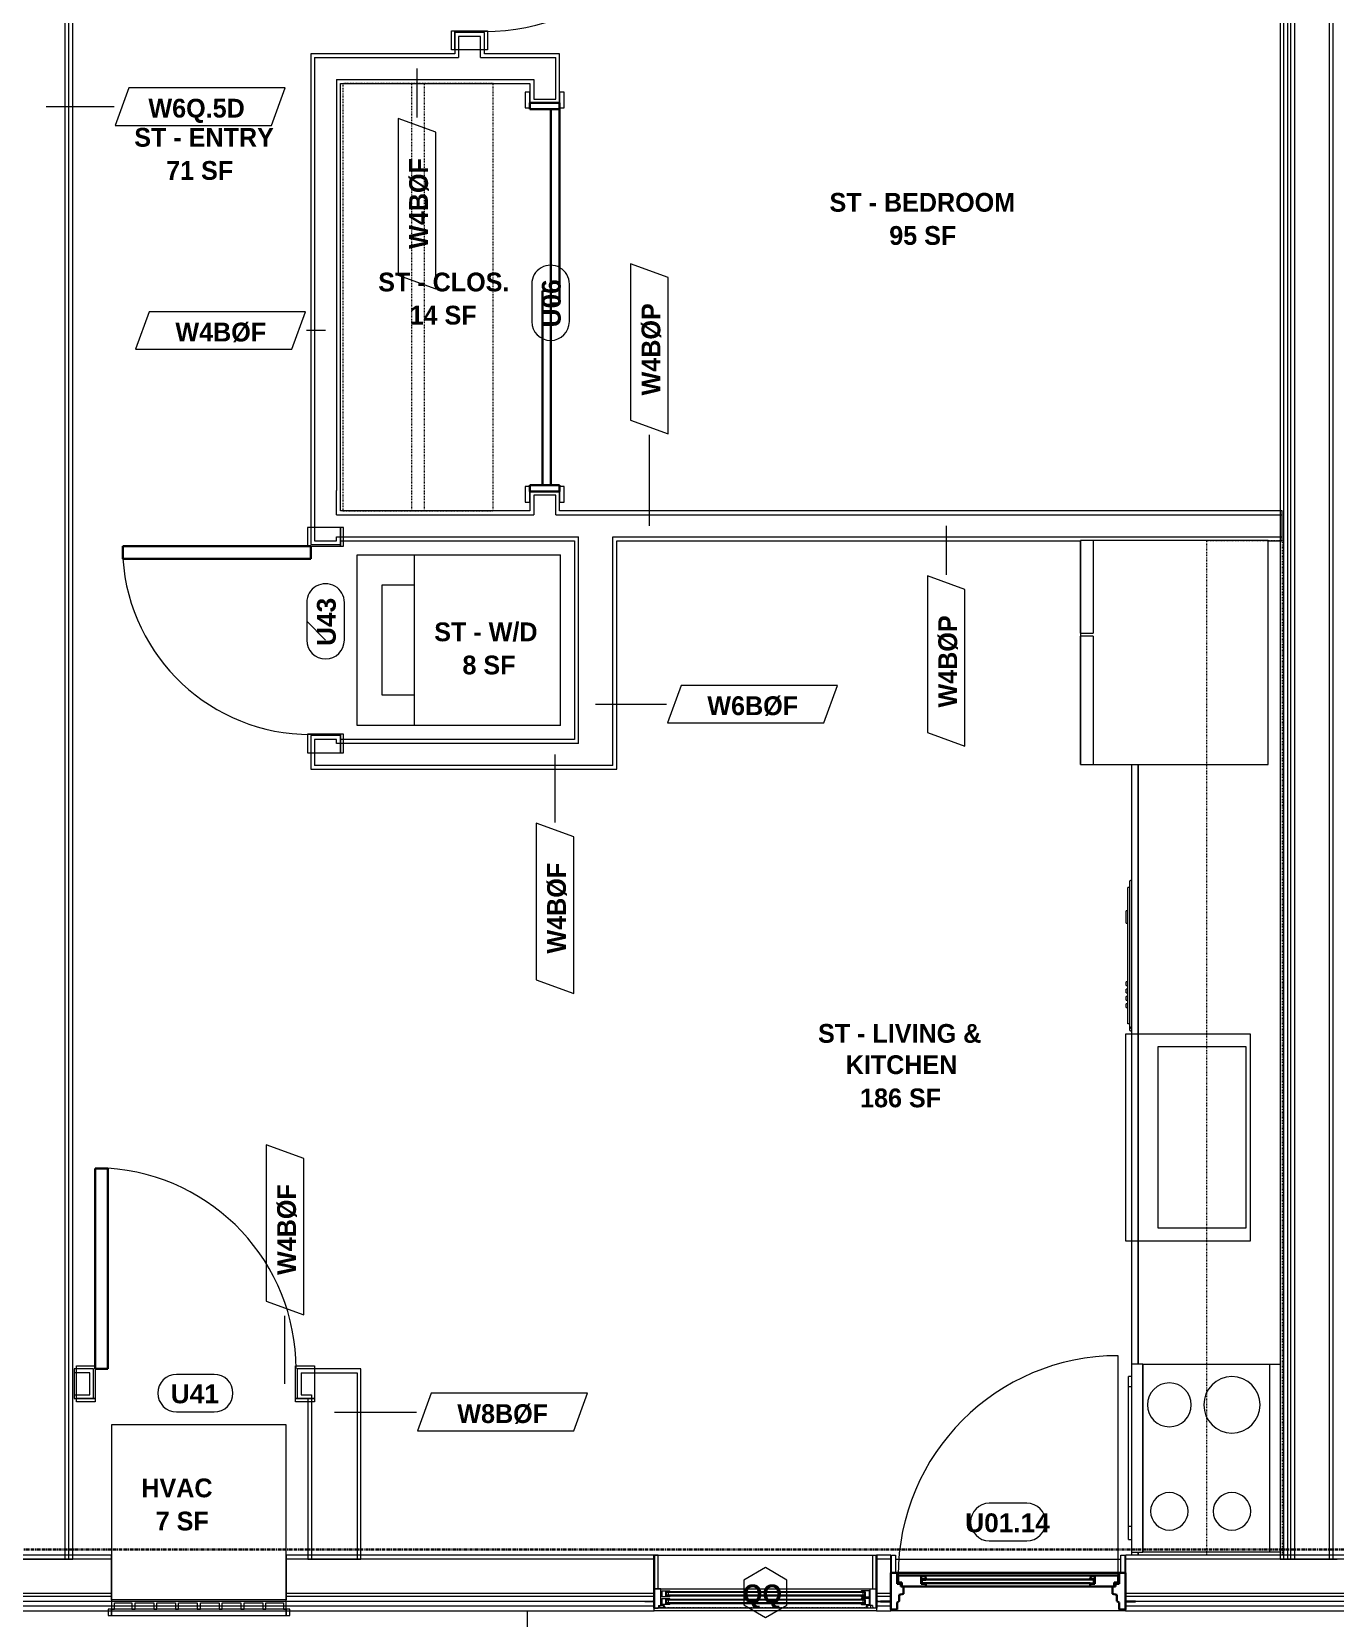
# Model space of a CAD drawing. Header units: inches. Extents: x -4058 to -1781, y 9814 to 12264.
# Drawn here: x -2717 to -2508.9, y 11274.8 to 11528.1 of the extents above; entities that cross this region are included whole.
import ezdxf

# ---------------------------------------------------------------- set-up
doc = ezdxf.new("R2010")
doc.units = ezdxf.units.IN
doc.header["$MEASUREMENT"] = 0
doc.linetypes.add('Dash', pattern=[0.25, 0.125, -0.125])
doc.linetypes.add('Grid Line 1_2_', pattern=[0.875, 0.5, -0.125, 0.125, -0.125])
for name, color, linetype, lineweight in [('0-1', 7, 'Continuous', 5), ('0-2', 7, 'Continuous', 9), ('A-AREA-IDEN', 2, 'Continuous', 9), ('A-DETL-GENF-HDLN-1', 7, 'Dash', 9), ('A-DETL-GENF-HDLN-2', 1, 'Continuous', 18), ('A-DOOR-1', 7, 'Continuous', 9), ('A-DOOR-2', 10, 'Continuous', 30), ('A-DOOR-3', 31, 'Continuous', 9), ('A-DOOR-4', 31, 'Continuous', 30), ('A-DOOR-FRAM-1', 7, 'Continuous', 9), ('A-DOOR-FRAM-2', 10, 'Continuous', 30), ('A-DOOR-FRAM-3', 31, 'Continuous', 30), ('A-DOOR-GLAZ-1', 7, 'Continuous', 9), ('A-DOOR-IDEN', 31, 'Continuous', 9), ('A-FLOR-1', 7, 'Continuous', 9), ('A-FLOR-2', 192, 'Continuous', 9), ('A-GENM-1', 7, 'Continuous', 9), ('A-GLAZ', 151, 'Continuous', 18), ('A-GLAZ-1', 10, 'Continuous', 30), ('A-GLAZ-2', 7, 'Continuous', 9), ('A-GLAZ-IDEN', 152, 'Continuous', 9), ('A-WALL', 113, 'Continuous', 18), ('A-WALL-1', 7, 'Continuous', 9), ('A-WALL-2', 250, 'Continuous', 18), ('A-WALL-3', 113, 'Continuous', 9), ('A-WALL-IDEN', 211, 'Continuous', 9), ('I-WALL-1', 7, 'Continuous', 9), ('I-WALL-2', 2, 'Continuous', 9), ('P-SANR-FIXT', 6, 'Continuous', 9), ('Q-CASE', 31, 'Continuous', 9), ('Q-CASE-HDLN', 31, 'Dash', 9), ('Q-SPCQ', 91, 'Continuous', 9), ('S-GRID-1', 1, 'Grid Line 1_2_', 30)]:
    doc.layers.add(name, color=color, linetype=linetype, lineweight=lineweight)
doc.styles.add('Arial_B', font='arialbd.ttf', dxfattribs={"height": 3})
doc.styles.add('Century Gothic_B_1', font='GOTHICB.TTF', dxfattribs={"height": 3})

# ---------------------------------------------------------------- blocks, each defined once
blk = doc.blocks.new('Bayer Built Door - VISTAGRANDE FLUSH _RH_ - 37-1_2__ x 81-3_4__ - 1ST FLOOR 2-3442498-UNIT PLANS - 1ST FLOOR')
at = {"layer": 'A-DOOR-1'}
blk.add_line((17.56, 1.16), (17.56, 36.28), dxfattribs=at)
blk.add_arc((17.56, 1.16), 35.12, 90, 180, dxfattribs=at)
at = {"layer": 'A-DOOR-2'}
for p, q in [((-17.56, 0.09), (-17.56, 1.16)), ((-17.56, 1.16), (-13.13, 1.16)), ((-16.95, 0.08), (-17.56, 0.09)), ((-16.95, -0.56), (-16.95, 0.08)), ((-13.87, 1.16), (-13.87, -0.16)), ((-13.87, 1.16), (-13.87, 1.09)), ((-13.87, 1.09), (-13.36, 1.09)), ((-13.13, 0.59), (-13.87, 0.59)), ((-13.36, 1.09), (-13.16, 0.84)), ((-13.16, 0.84), (-13.13, 0.66)), ((13.12, 1.16), (-13.13, 1.16)), ((-13.13, 0.66), (-13.13, 0.59)), ((13.16, 0.84), (13.12, 0.66)), ((13.12, 0.66), (13.12, 0.59)), ((13.12, 0.59), (13.87, 0.59)), ((17.56, 1.16), (13.12, 1.16)), ((13.36, 1.09), (13.16, 0.84)), ((13.87, 1.09), (13.36, 1.09)), ((13.87, 1.16), (13.87, -0.16)), ((13.87, 1.16), (13.87, 1.09)), ((16.95, 0.08), (17.56, 0.09)), ((16.95, -0.56), (16.95, 0.08)), ((17.56, 0.09), (17.56, 1.16)), ((-16.95, -0.56), (-13.13, -0.56)), ((-13.87, -0.16), (-13.13, -0.16)), ((-13.13, -0.25), (-13.16, -0.56)), ((13.12, -0.56), (-13.13, -0.56)), ((-13.13, -0.16), (-13.13, -0.25)), ((13.12, -0.16), (13.12, -0.25)), ((13.87, -0.16), (13.12, -0.16)), ((13.12, -0.25), (13.16, -0.56)), ((16.95, -0.56), (13.12, -0.56))]:
    blk.add_line(p, q, dxfattribs=at)
at = {"layer": 'A-DOOR-FRAM-1'}
for p, q in [((-18.63, 4.44), (-18, 4.44)), ((-18.63, 1.62), (-18.63, 4.44)), ((-18, 4.44), (-18, 1.62)), ((18, 4.44), (18.62, 4.44)), ((18, 1.62), (18, 4.44)), ((18.62, 4.44), (18.62, 1.62)), ((-18, 1.62), (-18.63, 1.62)), ((18.62, 1.62), (18, 1.62))]:
    blk.add_line(p, q, dxfattribs=at)
at = {"layer": 'A-DOOR-FRAM-2'}
for p, q in [((-18.75, -4.25), (-18.75, 1.62)), ((-18.75, 1.62), (-17.72, 1.62)), ((-18.37, 1.62), (-18.75, 1.62)), ((-18.75, 1.62), (-18.63, 1.62)), ((-18, 1.62), (18, 1.62)), ((-17.72, 1.62), (-17.72, -0.16)), ((17.72, 1.62), (17.72, -0.16)), ((18.75, 1.62), (17.72, 1.62)), ((18.62, 1.62), (18.75, 1.62)), ((18.75, -4.25), (18.75, 1.62)), ((-17.72, -0.16), (-17.14, -0.16)), ((-16.69, -1.73), (-17.38, -1.89)), ((-17.38, -1.89), (-17.38, -2.89)), ((-17.14, -0.16), (-17.14, -0.59)), ((-17.14, -0.59), (-16.69, -0.59)), ((-16.69, -0.59), (-16.69, -1.73)), ((17.14, -0.59), (16.69, -0.59)), ((16.69, -0.59), (16.69, -1.73)), ((16.69, -1.73), (17.38, -1.89)), ((17.14, -0.16), (17.14, -0.59)), ((17.72, -0.16), (17.14, -0.16)), ((17.38, -1.89), (17.38, -2.89)), ((-20.38, -2.94), (-18.75, -2.94)), ((-18.75, -4.25), (-17.72, -4.25)), ((-17.38, -2.89), (-17.72, -3.13)), ((-17.72, -3.13), (-17.72, -4.25)), ((17.38, -2.89), (17.72, -3.13)), ((17.72, -3.13), (17.72, -4.25)), ((18.75, -4.25), (17.72, -4.25)), ((20.37, -2.94), (18.75, -2.94))]:
    blk.add_line(p, q, dxfattribs=at)
at = {"layer": 'A-DOOR-GLAZ-1'}
for p, q in [((-13.87, 0.44), (-13.13, 0.44)), ((-13.66, 0), (-13.66, 0.44)), ((13.12, 0.59), (-13.13, 0.59)), ((13.12, 0.44), (-13.13, 0.44)), ((13.87, 0.44), (13.12, 0.44)), ((13.66, 0), (13.66, 0.44)), ((-13.13, 0), (-13.87, 0)), ((13.12, 0), (-13.13, 0)), ((13.12, -0.16), (-13.13, -0.16)), ((13.12, 0), (13.87, 0))]:
    blk.add_line(p, q, dxfattribs=at)
blk = doc.blocks.new('Window-Double_Hung-Marvin-Essential - 1-WIDE _TEMP ALL_ ESDH3066-3454280-UNIT PLANS - 1ST FLOOR')
at = {"layer": 'A-DETL-GENF-HDLN-1'}
blk.add_line((16.1, -3.97), (-16.5, -3.97), dxfattribs=at)
at = {"layer": 'A-DETL-GENF-HDLN-2'}
for p, q in [((-17.13, 4.44), (-17.75, 4.44)), ((-17.13, -0.91), (-17.13, 4.44)), ((17.12, 4.44), (17.75, 4.44)), ((17.12, 4.44), (17.12, -0.91)), ((-16.72, -0.94), (-17.75, -0.94)), ((-17.75, -4.03), (-17.75, -0.94)), ((-16.72, -3.52), (-16.72, -0.94)), ((-16.56, -1.28), (-15.34, -1.28)), ((-16.56, -1.28), (-16.56, -2.22)), ((-15.34, -2.22), (-16.56, -2.22)), ((-16.56, -2.5), (-15.34, -2.5)), ((-16.56, -2.5), (-16.56, -3.44)), ((-15.28, -1.4), (-15.94, -1.4)), ((-15.94, -1.4), (-15.94, -2.12)), ((-15.94, -2.12), (-15.28, -2.12)), ((-15.84, -1.41), (-15.84, -2.1)), ((-15.54, -1.54), (-15.54, -1.98)), ((-15.34, -1.28), (-15.28, -1.34)), ((-15.34, -2.22), (-15.28, -2.16)), ((-15.34, -2.5), (-15.28, -2.56)), ((-15.28, -1.34), (-15.28, -1.4)), ((-15.28, -2.12), (-15.28, -2.16)), ((15.34, -1.28), (15.28, -1.34)), ((15.28, -1.34), (15.28, -1.4)), ((15.28, -1.4), (15.94, -1.4)), ((15.28, -2.12), (15.28, -2.16)), ((15.94, -2.12), (15.28, -2.12)), ((15.34, -2.22), (15.28, -2.16)), ((15.34, -2.5), (15.28, -2.56)), ((16.56, -1.28), (15.34, -1.28)), ((15.34, -2.22), (16.56, -2.22)), ((16.56, -2.5), (15.34, -2.5)), ((15.54, -1.54), (15.54, -1.98)), ((15.84, -1.41), (15.84, -2.1)), ((15.94, -1.4), (15.94, -2.12)), ((16.56, -1.28), (16.56, -2.22)), ((16.56, -2.5), (16.56, -3.44)), ((16.72, -3.52), (16.72, -0.94)), ((16.72, -0.94), (17.75, -0.94)), ((17.75, -4.03), (17.75, -0.94)), ((-19.25, -2.98), (-19.25, -2.94)), ((-19.25, -2.94), (-17.9, -2.94)), ((-17.75, -2.98), (-19.25, -2.98)), ((-17.9, -2.94), (-17.9, -2.83)), ((-17.9, -2.83), (-17.75, -2.83)), ((-17.75, -4.03), (-17.16, -4.03)), ((-17.08, -3.62), (-17.16, -4.03)), ((-17.08, -3.62), (-16.19, -3.62)), ((-16.85, -4), (-16.85, -3.62)), ((-16.3, -4), (-16.85, -4)), ((-16.38, -3.52), (-16.72, -3.52)), ((-15.34, -3.44), (-16.56, -3.44)), ((-16.38, -3.62), (-16.38, -3.52)), ((-16.18, -3.76), (-16.3, -3.76)), ((-16.3, -3.76), (-16.3, -4)), ((-16.19, -3.62), (-16.19, -3.72)), ((-16.19, -3.72), (-16.1, -3.72)), ((-16.18, -3.97), (-16.18, -3.76)), ((-16.18, -3.97), (-16.1, -3.97)), ((-16.1, -3.72), (-16.1, -3.97)), ((-15.28, -2.62), (-15.94, -2.62)), ((-15.94, -2.62), (-15.94, -3.34)), ((-15.94, -3.34), (-15.28, -3.34)), ((-15.84, -2.63), (-15.84, -3.32)), ((-15.54, -2.76), (-15.54, -3.2)), ((-15.34, -3.44), (-15.28, -3.38)), ((-15.28, -2.56), (-15.28, -2.62)), ((-15.28, -3.34), (-15.28, -3.38)), ((15.28, -2.56), (15.28, -2.62)), ((15.28, -2.62), (15.94, -2.62)), ((15.28, -3.34), (15.28, -3.38)), ((15.94, -3.34), (15.28, -3.34)), ((15.34, -3.44), (15.28, -3.38)), ((15.34, -3.44), (16.56, -3.44)), ((15.54, -2.76), (15.54, -3.2)), ((15.84, -2.63), (15.84, -3.32)), ((15.94, -2.62), (15.94, -3.34)), ((16.19, -3.72), (16.1, -3.72)), ((16.1, -3.72), (16.1, -3.97)), ((16.18, -3.97), (16.1, -3.97)), ((16.18, -3.97), (16.18, -3.76)), ((16.18, -3.76), (16.3, -3.76)), ((17.08, -3.62), (16.19, -3.62)), ((16.19, -3.62), (16.19, -3.72)), ((16.3, -3.76), (16.3, -4)), ((16.3, -4), (16.85, -4)), ((16.38, -3.62), (16.38, -3.52)), ((16.38, -3.52), (16.72, -3.52)), ((16.85, -4), (16.85, -3.62)), ((17.08, -3.62), (17.16, -4.03)), ((17.75, -4.03), (17.16, -4.03)), ((17.9, -2.83), (17.75, -2.83)), ((17.75, -2.98), (19.25, -2.98)), ((17.9, -2.94), (17.9, -2.83)), ((19.25, -2.94), (17.9, -2.94)), ((19.25, -2.98), (19.25, -2.94))]:
    blk.add_line(p, q, dxfattribs=at)
at = {"layer": 'A-GLAZ'}
for p, q in [((15.84, -1.41), (-15.84, -1.41)), ((15.84, -1.54), (-15.84, -1.54)), ((15.84, -1.98), (-15.84, -1.98)), ((15.84, -2.1), (-15.84, -2.1)), ((15.84, -2.63), (-15.84, -2.63)), ((15.84, -2.76), (-15.84, -2.76)), ((15.84, -3.2), (-15.84, -3.2)), ((15.84, -3.32), (-15.84, -3.32))]:
    blk.add_line(p, q, dxfattribs=at)
at = {"layer": 'A-GLAZ-1'}
for p, q in [((-17.75, -0.91), (-17.75, 4.44)), ((17.75, 4.44), (17.75, -0.91)), ((-17.75, -4.03), (-17.75, -0.94)), ((17.75, -0.94), (17.75, -4.03))]:
    blk.add_line(p, q, dxfattribs=at)
at = {"layer": 'A-GLAZ-2'}
for p, q in [((-17.75, 4.44), (17.75, 4.44)), ((-17.75, -0.94), (17.75, -0.94)), ((17.75, -4.03), (-17.75, -4.03)), ((17.75, -4.44), (19.62, -4.44)), ((17.75, -4.5), (17.75, -4.44)), ((19.62, -4.5), (17.75, -4.5)), ((19.62, -4.44), (19.62, -4.5))]:
    blk.add_line(p, q, dxfattribs=at)
blk = doc.blocks.new('V-Series_EWC4_SPVU_RFA_2015 - 1ST FLOOR-2484708-UNIT PLANS - 1ST FLOOR')
at = {"layer": 'A-GENM-1'}
for p, q in [((-3126.69, 12090.69), (-3127.25, 12090.69)), ((-3127.25, 12090.69), (-3127.25, 12089.69)), ((-3127.25, 12089.69), (-3126.69, 12089.69)), ((-3098.81, 12090.69), (-3126.69, 12090.69)), ((-3126.69, 12090.69), (-3126.69, 12089.69)), ((-3126.69, 12089.69), (-3126.69, 12090.69)), ((-3126.69, 12089.69), (-3098.81, 12089.69)), ((-3126.69, 12089.69), (-3126.69, 12060.25)), ((-3126.25, 12089.69), (-3126.69, 12089.69)), ((-3126.25, 12088.69), (-3126.25, 12089.69)), ((-3122.95, 12089.69), (-3123.45, 12089.69)), ((-3123.45, 12089.69), (-3123.45, 12088.69)), ((-3122.95, 12088.69), (-3122.95, 12089.69)), ((-3119.47, 12089.69), (-3119.97, 12089.69)), ((-3119.97, 12089.69), (-3119.97, 12088.69)), ((-3119.47, 12088.69), (-3119.47, 12089.69)), ((-3115.98, 12089.69), (-3116.48, 12089.69)), ((-3116.48, 12089.69), (-3116.48, 12088.69)), ((-3115.98, 12088.69), (-3115.98, 12089.69)), ((-3112.5, 12089.69), (-3113, 12089.69)), ((-3113, 12089.69), (-3113, 12088.69)), ((-3112.5, 12088.69), (-3112.5, 12089.69)), ((-3109.01, 12089.69), (-3109.51, 12089.69)), ((-3109.51, 12089.69), (-3109.51, 12088.69)), ((-3109.01, 12088.69), (-3109.01, 12089.69)), ((-3105.53, 12089.69), (-3106.03, 12089.69)), ((-3106.03, 12089.69), (-3106.03, 12088.69)), ((-3105.53, 12088.69), (-3105.53, 12089.69)), ((-3102.05, 12089.69), (-3102.55, 12089.69)), ((-3102.55, 12089.69), (-3102.55, 12088.69)), ((-3102.05, 12088.69), (-3102.05, 12089.69)), ((-3098.81, 12089.69), (-3099.25, 12089.69)), ((-3099.25, 12089.69), (-3099.25, 12088.69)), ((-3098.81, 12089.69), (-3098.81, 12090.69)), ((-3098.25, 12090.69), (-3098.81, 12090.69)), ((-3098.81, 12090.69), (-3098.81, 12089.69)), ((-3098.81, 12089.69), (-3098.25, 12089.69)), ((-3098.81, 12060.25), (-3098.81, 12089.69)), ((-3098.25, 12089.69), (-3098.25, 12090.69)), ((-3123.45, 12088.69), (-3126.25, 12088.69)), ((-3119.97, 12088.69), (-3122.95, 12088.69)), ((-3116.48, 12088.69), (-3119.47, 12088.69)), ((-3113, 12088.69), (-3115.98, 12088.69)), ((-3109.51, 12088.69), (-3112.5, 12088.69)), ((-3106.03, 12088.69), (-3109.01, 12088.69)), ((-3102.55, 12088.69), (-3105.53, 12088.69)), ((-3099.25, 12088.69), (-3102.05, 12088.69)), ((-3126.69, 12060.25), (-3098.81, 12060.25))]:
    blk.add_line(p, q, dxfattribs=at)
blk = doc.blocks.new('CTR - 1st Phase - Shell_rvt-1-UNIT PLANS - 1ST FLOOR')
at = {"layer": 'A-FLOR-1'}
for p, q in [((-2637.92, 11276.04), (-2637.92, 11241.39)), ((-2542.37, 11276.04), (-2579.87, 11276.04))]:
    blk.add_line(p, q, dxfattribs=at)
at = {"layer": 'A-WALL-1'}
for p, q in [((-2704.29, 11284.91), (-2725.16, 11284.91)), ((-2704.29, 11277.79), (-2704.29, 11284.91)), ((-2617.62, 11284.91), (-2676.41, 11284.91)), ((-2676.41, 11284.91), (-2676.41, 11277.79)), ((-2579.87, 11284.91), (-2582.12, 11284.91)), ((-2579.87, 11276.04), (-2579.87, 11284.91)), ((-2444.47, 11284.91), (-2542.37, 11284.91)), ((-2542.37, 11284.91), (-2542.37, 11276.04)), ((-2617.62, 11279.54), (-2617.62, 11279.57)), ((-2582.12, 11279.57), (-2582.12, 11279.54)), ((-2773.77, 11276.04), (-2617.62, 11276.04)), ((-2676.41, 11277.79), (-2704.29, 11277.79)), ((-2617.62, 11276.04), (-2617.62, 11276.45)), ((-2582.12, 11276.04), (-2617.62, 11276.04)), ((-2582.12, 11276.45), (-2582.12, 11276.04)), ((-2580.25, 11276.04), (-2579.87, 11276.04)), ((-2542.37, 11276.04), (-2444.47, 11276.04))]:
    blk.add_line(p, q, dxfattribs=at)
at = {"layer": 'A-WALL-2'}
for p, q in [((-2704.29, 11284.29), (-2725.16, 11284.29)), ((-2617.62, 11284.29), (-2676.41, 11284.29)), ((-2579.87, 11284.29), (-2582.12, 11284.29)), ((-2444.47, 11284.29), (-2542.37, 11284.29)), ((-2704.29, 11278.79), (-2725.16, 11278.79)), ((-2617.62, 11278.79), (-2676.41, 11278.79)), ((-2579.87, 11278.79), (-2582.12, 11278.79)), ((-2444.47, 11278.79), (-2542.37, 11278.79)), ((-2617.62, 11277.54), (-2773.77, 11277.54)), ((-2617.62, 11276.79), (-2773.77, 11276.79)), ((-2704.29, 11278.29), (-2725.16, 11278.29)), ((-2617.62, 11278.29), (-2676.41, 11278.29)), ((-2579.87, 11278.29), (-2582.12, 11278.29)), ((-2579.87, 11277.54), (-2582.12, 11277.54)), ((-2579.87, 11276.79), (-2582.12, 11276.79)), ((-2444.47, 11278.29), (-2542.37, 11278.29)), ((-2444.47, 11277.54), (-2542.37, 11277.54)), ((-2444.47, 11276.79), (-2542.37, 11276.79))]:
    blk.add_line(p, q, dxfattribs=at)
at = {"layer": '0-2'}
for name, p in [('Bayer Built Door - VISTAGRANDE FLUSH _RH_ - 37-1_2__ x 81-3_4__ - 1ST FLOOR 2-3442498-UNIT PLANS - 1ST FLOOR', (-2561.12, 11280.48)), ('Window-Double_Hung-Marvin-Essential - 1-WIDE _TEMP ALL_ ESDH3066-3454280-UNIT PLANS - 1ST FLOOR', (-2599.87, 11280.48))]:
    blk.add_blockref(name, p, dxfattribs=at)
at = {"layer": '0-2', "rotation": 180}
blk.add_blockref('V-Series_EWC4_SPVU_RFA_2015 - 1ST FLOOR-2484708-UNIT PLANS - 1ST FLOOR', (-5803.1, 23365.98), dxfattribs=at)
blk = doc.blocks.new('CTR - 1st Phase - Common Walls_rvt-1-UNIT PLANS - 1ST FLOOR')
at = {"layer": 'A-WALL-2'}
for p, q in [((-2517.06, 11284.29), (-2517.06, 11640.61)), ((-2516.44, 11284.29), (-2516.44, 11640.61)), ((-2515.94, 11284.29), (-2515.94, 11640.61)), ((-2515.31, 11284.29), (-2515.31, 11640.61)), ((-2509.81, 11284.29), (-2509.81, 11640.61)), ((-2509.19, 11284.29), (-2509.19, 11640.61)), ((-2711.72, 11284.29), (-2711.72, 11622.61)), ((-2711.1, 11284.29), (-2711.1, 11622.61))]:
    blk.add_line(p, q, dxfattribs=at)
at = {"layer": 'I-WALL-1'}
for p, q in [((-2710.47, 11284.29), (-2710.47, 11622.61)), ((-2517.69, 11601.86), (-2517.69, 11284.29)), ((-2718.97, 11284.29), (-2710.47, 11284.29)), ((-2517.69, 11284.29), (-2508.56, 11284.29))]:
    blk.add_line(p, q, dxfattribs=at)
blk = doc.blocks.new('CTR - 1st Phase - Structure_rvt-1-UNIT PLANS - 1ST FLOOR')
at = {"layer": 'S-GRID-1'}
blk.add_line((-1781.27, 11285.79), (-4041.78, 11285.79), dxfattribs=at)
blk = doc.blocks.new('SLIDING - FLUSH - SLIDING - FLUSH - 5-0 x 6-8-3934327-UNIT PLANS - 1ST FLOOR')
at = {"layer": 'A-DOOR-3'}
for p, q in [((-30.25, 3), (-32.75, 3)), ((-32.75, 3), (-32.75, 2.25)), ((-30.25, 2.25), (-30.25, 3)), ((30.25, 3), (30.25, 2.25)), ((32.75, 3), (30.25, 3)), ((32.75, 2.25), (32.75, 3)), ((-32.75, 2.25), (-30.25, 2.25)), ((30.25, 2.25), (32.75, 2.25)), ((-30.25, -2.5), (-32.75, -2.5)), ((-32.75, -2.5), (-32.75, -3.25)), ((-30.25, -3.25), (-30.25, -2.5)), ((32.75, -2.5), (30.25, -2.5)), ((30.25, -2.5), (30.25, -3.25)), ((32.75, -3.25), (32.75, -2.5)), ((-32.75, -3.25), (-30.25, -3.25)), ((30.25, -3.25), (32.75, -3.25))]:
    blk.add_line(p, q, dxfattribs=at)
at = {"layer": 'A-DOOR-4'}
for p, q in [((1, 2.25), (-30, 2.25)), ((-30, 2.25), (-30, 0.87)), ((-30, 0.87), (1, 0.87)), ((30, 0.87), (-1, 0.87)), ((-1, 0.87), (-1, -0.5)), ((1, 0.87), (1, 2.25)), ((30, -0.5), (30, 0.87)), ((-1, -0.5), (30, -0.5))]:
    blk.add_line(p, q, dxfattribs=at)
at = {"layer": 'A-DOOR-FRAM-3'}
for p, q in [((-30, 2.25), (-31, 2.25)), ((-31, 2.25), (-31, -2.5)), ((-30, -2.5), (-30, 2.25)), ((31, 2.25), (30, 2.25)), ((30, 2.25), (30, -2.5)), ((31, -2.5), (31, 2.25)), ((-31, -2.5), (-30, -2.5)), ((30, -2.5), (31, -2.5))]:
    blk.add_line(p, q, dxfattribs=at)
blk = doc.blocks.new('SWING - SINGLE - FLUSH - SWING - FLUSH - 2-10 x 6-8 - PRIVACY-V37-UNIT PLANS - 1ST FLOOR')
at = {"layer": 'A-DOOR-3'}
for p, q in [((-20, 2.37), (-20, 2.87)), ((-20, 2.87), (-17, 2.87)), ((-17, 2.87), (-17, 2.37)), ((17, 2.37), (17, 2.87)), ((17, 2.87), (20, 2.87)), ((20, 2.87), (20, 2.37)), ((-20, 2.37), (-17, 2.37)), ((-20, -2.88), (-20, 2.37)), ((-17, 2.37), (-20, 2.37)), ((-17, 2.37), (-17, -2.88)), ((17, 2.37), (20, 2.37)), ((17, -2.88), (17, 2.37)), ((20, 2.37), (17, 2.37)), ((20, 2.37), (20, -2.88)), ((-17, -2.88), (-20, -2.88)), ((20, -2.88), (17, -2.88))]:
    blk.add_line(p, q, dxfattribs=at)
blk.add_arc((17, -2.38), 34.07, 180, 266.6343, dxfattribs=at)
at = {"layer": 'A-DOOR-4'}
for p, q in [((15, -2.38), (15, -36.38)), ((17, -2.38), (15, -2.38)), ((17, -2.38), (17, -36.38)), ((17, -36.38), (15, -36.38))]:
    blk.add_line(p, q, dxfattribs=at)
blk = doc.blocks.new('OD_CW_Closet - OD_CW_Closet-3786619-UNIT PLANS - 1ST FLOOR')
at = {"layer": 'Q-CASE-HDLN'}
for p, q in [((68.99, 24), (0.74, 24)), ((0.74, 24), (0.74, 0)), ((68.99, 0), (68.99, 24)), ((0.74, 13), (68.99, 13)), ((0.74, 11), (68.99, 11)), ((0.74, 0), (68.99, 0))]:
    blk.add_line(p, q, dxfattribs=at)
blk = doc.blocks.new('SWING - SINGLE - FLUSH - SWING - FLUSH - 2-6 x 6-8 - PASSAGE-4346080-UNIT PLANS - 1ST FLOOR')
at = {"layer": 'A-DOOR-3'}
for p, q in [((-15, 2.875), (-18, 2.875)), ((-18, 2.875), (-18, -2.375)), ((-15, -2.375), (-15, 2.875)), ((18, 2.875), (15, 2.875)), ((15, 2.875), (15, -2.375)), ((18, -2.375), (18, 2.875)), ((-18, -2.375), (-15, -2.375)), ((-15, -2.375), (-18, -2.375)), ((-18, -2.375), (-18, -2.875)), ((-15, -2.875), (-15, -2.375)), ((15, -2.375), (18, -2.375)), ((18, -2.375), (15, -2.375)), ((15, -2.375), (15, -2.875)), ((18, -2.875), (18, -2.375)), ((-18, -2.875), (-15, -2.875)), ((15, -2.875), (18, -2.875))]:
    blk.add_line(p, q, dxfattribs=at)
blk.add_arc((15, 2.375), 30.067, 93.81407, 180, dxfattribs=at)
at = {"layer": 'A-DOOR-4'}
for p, q in [((13, 2.375), (13, 32.375)), ((15, 32.375), (13, 32.375)), ((15, 2.375), (15, 32.375)), ((15, 2.375), (13, 2.375))]:
    blk.add_line(p, q, dxfattribs=at)
blk = doc.blocks.new('Stacked Washer and Dryer - 26_x25_ - Private-3627842-UNIT PLANS - 1ST FLOOR')
at = {"layer": 'P-SANR-FIXT'}
for p, q in [((0, 13.625), (32.4375, 13.625)), ((0, 13.625), (0, -13.625)), ((23.34375, -13.625), (23.34375, 13.625)), ((32.4375, 13.625), (32.4375, -13.625)), ((28.53125, 8.75), (23.34375, 8.75)), ((28.53125, -8.75), (28.53125, 8.75)), ((23.34375, -8.75), (28.53125, -8.75)), ((32.4375, -13.625), (0, -13.625))]:
    blk.add_line(p, q, dxfattribs=at)
blk = doc.blocks.new('OD_CW_Base Cabinet - OD_CW_Base Cabinet-3857769-UNIT PLANS - 1ST FLOOR')
at = {"layer": 'Q-CASE'}
for p, q in [((0.74, 0), (1.24, 0)), ((31.24, 0), (126.94, 0))]:
    blk.add_line(p, q, dxfattribs=at)
blk = doc.blocks.new('OD_CW_Upper Cabinet - OD_CW_Upper Cabinet-4366999-UNIT PLANS - 1ST FLOOR')
at = {"layer": 'Q-CASE-HDLN'}
for p, q in [((0.74, -24), (0.74, -12)), ((0.74, -12), (162.69, -12)), ((162.69, -12), (162.69, -24)), ((162.69, -24), (0.74, -24))]:
    blk.add_line(p, q, dxfattribs=at)
blk = doc.blocks.new('SWING - SINGLE - FLUSH - SWING - 32_ x 80_ - WITH ACOUSTICAL SEAL-4346081-UNIT PLANS - 1ST FLOOR')
at = {"layer": 'A-DOOR-3'}
for p, q in [((-19, 2.37), (-19, 2.87)), ((-19, 2.87), (-16, 2.87)), ((-16, 2.87), (-16, 2.37)), ((16, 2.37), (16, 2.87)), ((16, 2.87), (19, 2.87)), ((19, 2.87), (19, 2.37)), ((-19, 2.37), (-16, 2.37)), ((-19, -2.88), (-19, 2.37)), ((-16, 2.37), (-19, 2.37)), ((-16, 2.37), (-16, -2.88)), ((16, 2.37), (19, 2.37)), ((16, -2.88), (16, 2.37)), ((19, 2.37), (16, 2.37)), ((19, 2.37), (19, -2.88)), ((-16, -2.88), (-19, -2.88)), ((19, -2.88), (16, -2.88))]:
    blk.add_line(p, q, dxfattribs=at)
blk.add_arc((16, -2.38), 32.07, 180, 266.4241, dxfattribs=at)
at = {"layer": 'A-DOOR-4'}
for p, q in [((14, -2.38), (14, -34.38)), ((16, -2.38), (14, -2.38)), ((16, -2.38), (16, -34.38)), ((16, -34.38), (14, -34.38))]:
    blk.add_line(p, q, dxfattribs=at)
blk = doc.blocks.new('Stainless Steel Farmhous Kitchen Sink - Stainless Steel Farmhous Kitchen Sink-2443921-UNIT PLANS - 1ST FLOOR')
at = {"layer": 'P-SANR-FIXT'}
for p, q in [((0, -2.25), (-33, -2.25)), ((-33, -2.25), (-33, -22.2)), ((0, -22.2), (0, -2.25)), ((-31, -16.96), (-31, -3)), ((-31, -3), (-2, -3)), ((-2, -3), (-2, -16.96)), ((-2, -16.96), (-31, -16.96)), ((-33, -22.2), (0, -22.2))]:
    blk.add_line(p, q, dxfattribs=at)
blk = doc.blocks.new('Refrigerator_-_Side-by-Side_6047 - 36_ X 30_-V54-UNIT PLANS - 1ST FLOOR')
at = {"layer": 'Q-SPCQ'}
for p, q in [((17.87, 14.42), (-17.88, 14.42)), ((-17.88, 14.42), (-17.88, -15.58)), ((17.87, -15.58), (17.87, 14.42)), ((-17.88, -13.58), (-3.13, -13.58)), ((-17.88, -13.58), (-17.88, -15.58)), ((-3.13, -15.58), (-3.13, -13.58)), ((-2.63, -13.58), (17.87, -13.58)), ((-2.63, -13.58), (-2.63, -15.58)), ((17.87, -15.58), (17.87, -13.58)), ((-17.88, -15.58), (17.87, -15.58)), ((-3.13, -15.58), (-17.88, -15.58)), ((17.87, -15.58), (-2.63, -15.58))]:
    blk.add_line(p, q, dxfattribs=at)
blk = doc.blocks.new('Wall Tag - Arch Wall-3956453-UNIT PLANS - 1ST FLOOR')
at = {"layer": 'A-WALL-IDEN'}
for p, q in [((-0.3561, 0.0937), (-0.4244, -0.0937)), ((0.4244, 0.0937), (-0.3561, 0.0937)), ((0.3561, -0.0937), (0.4244, 0.0937)), ((-0.4244, -0.0937), (0.3561, -0.0937))]:
    blk.add_line(p, q, dxfattribs=at)
blk = doc.blocks.new('Door Tag - Type Mark-2601225-UNIT PLANS - 1ST FLOOR')
at = {"layer": 'A-DOOR-IDEN'}
for p, q in [((0.09375, 0.09375), (-0.09375, 0.09375)), ((-0.09375, -0.09375), (0.09375, -0.09375))]:
    blk.add_line(p, q, dxfattribs=at)
for centre, start, end in [((-0.09375, 0), 90, 270), ((0.09375, 0), 270, 90)]:
    blk.add_arc(centre, 0.09375, start, end, dxfattribs=at)
blk = doc.blocks.new('Window Tag - ONE-4156801-UNIT PLANS - 1ST FLOOR')
at = {"layer": 'A-GLAZ-IDEN'}
for p, q in [((0, 0.125), (-0.1071, 0.0619)), ((0.107, 0.062), (0, 0.125)), ((-0.1071, 0.0619), (-0.1071, -0.0619)), ((0.107, -0.0624), (0.107, 0.062)), ((-0.1071, -0.0619), (0, -0.125)), ((0, -0.125), (0.107, -0.0624))]:
    blk.add_line(p, q, dxfattribs=at)

msp = doc.modelspace()

# ---------------------------------------------------------------- block references
at = {"layer": '0-1'}
msp.add_blockref('CTR - 1st Phase - Shell_rvt-1-UNIT PLANS - 1ST FLOOR', (0, 0), dxfattribs=at)

# ---------------------------------------------------------------- next in the draw order: linework, layer by layer
at = {"layer": 'A-DOOR-IDEN'}
msp.add_line((-2670.12, 11430.99), (-2673.12, 11433.99), dxfattribs=at)
at = {"layer": 'A-FLOR-2'}
for p, q in [((-2579.87, 11284.29), (-2579.75, 11284.29)), ((-2579.12, 11284.29), (-2543.12, 11284.29)), ((-2542.5, 11284.29), (-2542.37, 11284.29))]:
    msp.add_line(p, q, dxfattribs=at)
at = {"layer": 'A-WALL'}
for p, q in [((-2645.37, 11527.36), (-2648.87, 11527.36)), ((-2648.87, 11527.36), (-2648.87, 11523.99)), ((-2645.37, 11523.99), (-2645.37, 11527.36)), ((-2671.87, 11523.99), (-2671.87, 11454.86)), ((-2671.87, 11523.99), (-2648.87, 11523.99)), ((-2645.37, 11523.99), (-2633.37, 11523.99)), ((-2633.37, 11517.36), (-2633.37, 11523.99)), ((-2668.37, 11520.49), (-2668.37, 11454.86)), ((-2668.37, 11520.49), (-2636.87, 11520.49)), ((-2636.87, 11520.49), (-2636.87, 11517.36)), ((-2636.87, 11517.36), (-2633.37, 11517.36)), ((-2671.87, 11454.86), (-2671.87, 11446.86)), ((-2668.37, 11450.99), (-2668.37, 11454.86)), ((-2636.87, 11454.11), (-2636.87, 11450.99)), ((-2633.37, 11454.11), (-2636.87, 11454.11)), ((-2633.37, 11450.99), (-2633.37, 11454.11)), ((-2668.37, 11450.99), (-2636.87, 11450.99)), ((-2633.37, 11450.99), (-2517.37, 11450.99)), ((-2671.87, 11446.86), (-2668.37, 11446.86)), ((-2668.37, 11446.86), (-2668.37, 11447.49)), ((-2668.37, 11447.49), (-2629.75, 11447.49)), ((-2629.75, 11414.49), (-2629.75, 11447.49)), ((-2624.25, 11447.49), (-2517.37, 11447.49)), ((-2624.25, 11410.99), (-2624.25, 11447.49)), ((-2668.37, 11415.11), (-2671.87, 11415.11)), ((-2671.87, 11415.11), (-2671.87, 11410.99)), ((-2668.37, 11414.49), (-2668.37, 11415.11)), ((-2629.75, 11414.49), (-2668.37, 11414.49)), ((-2624.25, 11410.99), (-2671.87, 11410.99)), ((-2707.79, 11314.03), (-2710.29, 11314.03)), ((-2707.79, 11310.53), (-2707.79, 11314.03)), ((-2674.04, 11314.03), (-2665.1, 11314.03)), ((-2674.04, 11314.03), (-2674.04, 11310.53)), ((-2665.1, 11314.03), (-2665.1, 11284.28)), ((-2710.29, 11310.53), (-2707.79, 11310.53)), ((-2674.04, 11310.53), (-2672.35, 11310.53)), ((-2672.35, 11310.53), (-2672.35, 11284.28))]:
    msp.add_line(p, q, dxfattribs=at)
at = {"layer": 'A-WALL-3'}
for p, q in [((-2649.5, 11527.99), (-2649.5, 11524.61)), ((-2644.75, 11527.99), (-2649.5, 11527.99)), ((-2644.75, 11524.61), (-2644.75, 11527.99)), ((-2672.5, 11524.61), (-2672.5, 11454.86)), ((-2649.5, 11524.61), (-2672.5, 11524.61)), ((-2632.75, 11524.61), (-2644.75, 11524.61)), ((-2632.75, 11516.74), (-2632.75, 11524.61)), ((-2667.75, 11454.86), (-2667.75, 11519.86)), ((-2667.75, 11519.86), (-2637.5, 11519.86)), ((-2637.5, 11519.86), (-2637.5, 11516.74)), ((-2637.5, 11516.74), (-2632.75, 11516.74)), ((-2672.5, 11454.86), (-2672.5, 11446.24)), ((-2667.75, 11451.61), (-2667.75, 11454.86)), ((-2637.5, 11454.74), (-2637.5, 11451.61)), ((-2632.75, 11454.74), (-2637.5, 11454.74)), ((-2632.75, 11451.61), (-2632.75, 11454.74)), ((-2637.5, 11451.61), (-2667.75, 11451.61)), ((-2517.37, 11451.61), (-2632.75, 11451.61)), ((-2517.37, 11446.86), (-2517.37, 11451.61)), ((-2672.5, 11446.24), (-2667.75, 11446.24)), ((-2667.75, 11446.24), (-2667.75, 11446.86)), ((-2667.75, 11446.86), (-2630.37, 11446.86)), ((-2630.37, 11446.86), (-2630.37, 11415.12)), ((-2623.62, 11446.86), (-2549.56, 11446.86)), ((-2623.62, 11410.37), (-2623.62, 11446.86)), ((-2519.56, 11446.86), (-2517.37, 11446.86)), ((-2667.75, 11415.74), (-2672.5, 11415.74)), ((-2672.5, 11415.74), (-2672.5, 11410.37)), ((-2667.75, 11415.12), (-2667.75, 11415.74)), ((-2630.37, 11415.12), (-2667.75, 11415.12)), ((-2672.5, 11410.37), (-2623.62, 11410.37)), ((-2707.16, 11314.66), (-2710.29, 11314.66)), ((-2710.29, 11314.66), (-2710.29, 11309.91)), ((-2707.16, 11309.91), (-2707.16, 11314.66)), ((-2672.97, 11314.66), (-2674.66, 11314.66)), ((-2674.66, 11314.66), (-2674.66, 11309.91)), ((-2710.29, 11309.91), (-2707.16, 11309.91)), ((-2674.66, 11309.91), (-2672.97, 11309.91))]:
    msp.add_line(p, q, dxfattribs=at)
at = {"layer": 'A-WALL-IDEN'}
for p, q in [((-2655.52, 11522.24), (-2655.52, 11514.4)), ((-2714.72, 11516.16), (-2703.88, 11516.16)), ((-2670.12, 11480.42), (-2673.15, 11480.42)), ((-2618.41, 11449.24), (-2618.41, 11463.74)), ((-2571.01, 11449.24), (-2571.01, 11441.4)), ((-2627, 11420.77), (-2615.66, 11420.77)), ((-2633.49, 11412.74), (-2633.49, 11401.9)), ((-2676.6, 11312.28), (-2676.6, 11323.13)), ((-2668.72, 11307.76), (-2655.6, 11307.76))]:
    msp.add_line(p, q, dxfattribs=at)
at = {"layer": 'I-WALL-2'}
for p, q in [((-2664.47, 11314.66), (-2672.97, 11314.66)), ((-2664.47, 11284.28), (-2664.47, 11314.66)), ((-2672.97, 11309.91), (-2672.97, 11284.28)), ((-2672.97, 11284.28), (-2664.47, 11284.28))]:
    msp.add_line(p, q, dxfattribs=at)
at = {"layer": 'Q-CASE'}
for p, q in [((-2541.37, 11315.41), (-2541.37, 11411.11)), ((-2540.37, 11315.41), (-2540.37, 11411.11)), ((-2540.37, 11411.11), (-2540.37, 11315.41)), ((-2541.37, 11284.91), (-2541.37, 11285.41)), ((-2540.37, 11284.91), (-2540.37, 11285.41)), ((-2540.37, 11285.41), (-2540.37, 11284.91))]:
    msp.add_line(p, q, dxfattribs=at)
at = {"layer": 'Q-SPCQ'}
for p, q in [((-2541.75, 11392.42), (-2541.75, 11369.69)), ((-2541.37, 11392.61), (-2541.55, 11392.61)), ((-2542, 11369.71), (-2542, 11391.52)), ((-2541.75, 11391.52), (-2542, 11391.52)), ((-2542, 11387.79), (-2542.25, 11387.79)), ((-2542.25, 11386.81), (-2542.25, 11387.79)), ((-2542.25, 11385.82), (-2542.25, 11386.81)), ((-2542.25, 11385.82), (-2542, 11385.82)), ((-2542.25, 11375.87), (-2542.25, 11376.46)), ((-2542, 11376.46), (-2542.25, 11376.46)), ((-2542.25, 11375.87), (-2542, 11375.87)), ((-2542.25, 11374.69), (-2542.25, 11375.28)), ((-2542, 11375.28), (-2542.25, 11375.28)), ((-2542.25, 11374.69), (-2542, 11374.69)), ((-2542.25, 11373.51), (-2542.25, 11374.1)), ((-2542, 11374.1), (-2542.25, 11374.1)), ((-2542.25, 11373.51), (-2542, 11373.51)), ((-2542.25, 11372.33), (-2542.25, 11372.92)), ((-2542, 11372.92), (-2542.25, 11372.92)), ((-2542.25, 11372.33), (-2542, 11372.33)), ((-2541.75, 11369.71), (-2542, 11369.71)), ((-2541.75, 11369.69), (-2541.75, 11368.81)), ((-2541.55, 11368.61), (-2541.37, 11368.61)), ((-2541.37, 11285.41), (-2541.37, 11315.41)), ((-2539.62, 11315.41), (-2541.37, 11315.41)), ((-2539.62, 11315.41), (-2539.62, 11285.41)), ((-2539.62, 11285.41), (-2539.62, 11315.41)), ((-2539.62, 11315.41), (-2519.37, 11315.41)), ((-2519.37, 11315.41), (-2517.69, 11315.41)), ((-2519.37, 11315.41), (-2519.37, 11285.41)), ((-2541.87, 11311.8), (-2541.87, 11313.41)), ((-2541.37, 11313.41), (-2541.87, 11313.41)), ((-2541.87, 11289.54), (-2541.87, 11311.8)), ((-2541.37, 11311.8), (-2541.87, 11311.8)), ((-2541.87, 11287.41), (-2541.87, 11289.54)), ((-2541.87, 11289.54), (-2541.37, 11289.54)), ((-2541.87, 11287.41), (-2541.37, 11287.41)), ((-2541.37, 11285.41), (-2539.62, 11285.41)), ((-2519.37, 11285.41), (-2539.62, 11285.41)), ((-2517.69, 11285.41), (-2519.37, 11285.41))]:
    msp.add_line(p, q, dxfattribs=at)
for centre, radius, start, end in [((-2541.55, 11392.42), 0.197, 90, 180), ((-2541.55, 11392.42), 0.197, 105, 165), ((-2540.68, 11369.69), 1.07, 180, 229.1261), ((-2541.55, 11368.81), 0.197, 180, 270), ((-2535.37, 11308.91), 3.5, 90, 270), ((-2535.37, 11308.91), 3.5, 270, 90), ((-2525.37, 11308.91), 4.5, 90, 270), ((-2525.37, 11308.91), 4.5, 270, 90), ((-2535.37, 11291.91), 3, 90, 270), ((-2535.37, 11291.91), 3, 270, 90), ((-2525.37, 11291.91), 3, 90, 270), ((-2525.37, 11291.91), 3, 270, 90)]:
    msp.add_arc(centre, radius, start, end, dxfattribs=at)

# ---------------------------------------------------------------- next in the draw order: block references
at = {"layer": '0-1'}
for name in ['CTR - 1st Phase - Structure_rvt-1-UNIT PLANS - 1ST FLOOR', 'CTR - 1st Phase - Common Walls_rvt-1-UNIT PLANS - 1ST FLOOR']:
    msp.add_blockref(name, (0, 0), dxfattribs=at)
at = {"layer": 'A-DOOR-3'}
for name, p, rotation in [('SWING - SINGLE - FLUSH - SWING - FLUSH - 2-10 x 6-8 - PRIVACY-V37-UNIT PLANS - 1ST FLOOR', (-2647.12, 11545.24), 90.00000000003438), ('SLIDING - FLUSH - SLIDING - FLUSH - 5-0 x 6-8-3934327-UNIT PLANS - 1ST FLOOR', (-2635, 11485.74), 270.0000000000471), ('SWING - SINGLE - FLUSH - SWING - FLUSH - 2-6 x 6-8 - PASSAGE-4346080-UNIT PLANS - 1ST FLOOR', (-2670.12, 11430.99), 89.99999999997588), ('SWING - SINGLE - FLUSH - SWING - 32_ x 80_ - WITH ACOUSTICAL SEAL-4346081-UNIT PLANS - 1ST FLOOR', (-2690.91, 11312.28), 180)]:
    msp.add_blockref(name, p, dxfattribs=dict(at, rotation=rotation))
at = {"layer": 'A-DOOR-IDEN', "xscale": 31.99999999999999, "yscale": 31.99999999999999, "zscale": 31.99999999999999, "rotation": 89.99999999999955}
for p in [(-2634.19, 11484.84), (-2670.12, 11433.99)]:
    msp.add_blockref('Door Tag - Type Mark-2601225-UNIT PLANS - 1ST FLOOR', p, dxfattribs=at)
at = {"layer": 'A-DOOR-IDEN', "xscale": 31.99999999999999, "yscale": 31.99999999999999, "zscale": 31.99999999999999}
for p in [(-2690.91, 11310.78), (-2561.12, 11290.2)]:
    msp.add_blockref('Door Tag - Type Mark-2601225-UNIT PLANS - 1ST FLOOR', p, dxfattribs=at)
at = {"layer": 'A-GLAZ-IDEN', "xscale": 31.99999999999999, "yscale": 31.99999999999999, "zscale": 31.99999999999999}
msp.add_blockref('Window Tag - ONE-4156801-UNIT PLANS - 1ST FLOOR', (-2599.87, 11278.95), dxfattribs=at)
at = {"layer": 'A-WALL-IDEN', "xscale": 31.99999999999999, "yscale": 31.99999999999999, "zscale": 31.99999999999999}
for p in [(-2690.15, 11516.16), (-2686.88, 11480.42), (-2601.93, 11420.77), (-2641.86, 11307.76)]:
    msp.add_blockref('Wall Tag - Arch Wall-3956453-UNIT PLANS - 1ST FLOOR', p, dxfattribs=at)
at = {"layer": 'A-WALL-IDEN', "xscale": 31.99999999999999, "yscale": 31.99999999999999, "zscale": 31.99999999999999, "rotation": 89.99999999999955}
for p in [(-2655.52, 11500.66), (-2618.41, 11477.48), (-2571.01, 11427.66), (-2633.49, 11388.17), (-2676.6, 11336.86)]:
    msp.add_blockref('Wall Tag - Arch Wall-3956453-UNIT PLANS - 1ST FLOOR', p, dxfattribs=at)
at = {"layer": 'P-SANR-FIXT'}
for name, p, rotation in [('Stacked Washer and Dryer - 26_x25_ - Private-3627842-UNIT PLANS - 1ST FLOOR', (-2632.62, 11430.99), 180), ('Stainless Steel Farmhous Kitchen Sink - Stainless Steel Farmhous Kitchen Sink-2443921-UNIT PLANS - 1ST FLOOR', (-2520.17, 11335.11), 269.999999999982)]:
    msp.add_blockref(name, p, dxfattribs=dict(at, rotation=rotation))
at = {"layer": 'Q-CASE'}
for name, p, rotation in [('OD_CW_Closet - OD_CW_Closet-3786619-UNIT PLANS - 1ST FLOOR', (-2643.34, 11450.88), 90.00000000002066), ('OD_CW_Upper Cabinet - OD_CW_Upper Cabinet-4366999-UNIT PLANS - 1ST FLOOR', (-2541.37, 11284.18), 89.99999999997452), ('OD_CW_Base Cabinet - OD_CW_Base Cabinet-3857769-UNIT PLANS - 1ST FLOOR', (-2541.37, 11284.18), 89.99999999999467)]:
    msp.add_blockref(name, p, dxfattribs=dict(at, rotation=rotation))
at = {"layer": 'Q-SPCQ', "rotation": 269.9999999999832}
msp.add_blockref('Refrigerator_-_Side-by-Side_6047 - 36_ X 30_-V54-UNIT PLANS - 1ST FLOOR', (-2533.98, 11428.99), dxfattribs=at)

# ---------------------------------------------------------------- next in the draw order: texts
at = {"layer": 'A-AREA-IDEN', "char_height": 3, "attachment_point": 1, "style": 'Century Gothic_B_1'}
for s, insert, width in [('ST - ENTRY', (-2700.67, 11512.76), 24.745), ('71 SF', (-2695.58, 11507.47), 12.423), ('ST - BEDROOM', (-2589.64, 11502.38), 35.552), ('95 SF', (-2580.1, 11497.09), 12.423), ('ST - CLOS.', (-2661.71, 11489.66), 24.543), ('14 SF', (-2656.7, 11484.37), 12.423), ('ST - W/D', (-2652.76, 11433.81), 20.402), ('8 SF', (-2648.26, 11428.52), 9.494), ('ST - LIVING &', (-2591.47, 11369.71), 31.613), ('KITCHEN', (-2587.05, 11364.71), 20.907), ('186 SF', (-2584.76, 11359.41), 15.352), ('HVAC', (-2699.54, 11297.15), 15.049), ('7 SF', (-2697.25, 11291.86), 9.494)]:
    msp.add_mtext(s, dxfattribs=dict(at, insert=insert, width=width))
at = {"layer": 'A-DOOR-IDEN', "char_height": 3, "width": 9.393, "attachment_point": 1, "rotation": 90, "style": 'Arial_B'}
for s, insert in [('U06', (-2635.57, 11480.91)), ('U43', (-2671.5, 11430.06))]:
    msp.add_mtext(s, dxfattribs=dict(at, insert=insert))
at = {"layer": 'A-DOOR-IDEN', "char_height": 3, "attachment_point": 1, "style": 'Arial_B'}
for s, insert, width in [('U41', (-2694.84, 11312.16), 9.393), ('U01.14', (-2567.97, 11291.58), 16.463)]:
    msp.add_mtext(s, dxfattribs=dict(at, insert=insert, width=width))
at = {"layer": 'A-GLAZ-IDEN', "insert": (-2603.47, 11280.23), "char_height": 3, "width": 8.686, "attachment_point": 1, "style": 'Century Gothic_B_1'}
msp.add_mtext('QQ', dxfattribs=at)
at = {"layer": 'A-WALL-IDEN', "char_height": 3, "attachment_point": 1, "style": 'Century Gothic_B_1'}
for s, insert, width in [('W6Q.5D', (-2698.41, 11517.41), 19.897), ('W4BØF', (-2694.1, 11481.67), 17.372), ('W6BØF', (-2609.15, 11422.02), 17.372), ('W8BØF', (-2649.08, 11309.01), 17.372)]:
    msp.add_mtext(s, dxfattribs=dict(at, insert=insert, width=width))
at = {"layer": 'A-WALL-IDEN', "char_height": 3, "attachment_point": 1, "rotation": 90, "style": 'Century Gothic_B_1'}
for s, insert, width in [('W4BØF', (-2656.77, 11493.45), 17.372), ('W4BØP', (-2619.66, 11470.05), 17.877), ('W4BØP', (-2572.26, 11420.23), 17.877), ('W4BØF', (-2634.74, 11380.95), 17.372), ('W4BØF', (-2677.85, 11329.64), 17.372)]:
    msp.add_mtext(s, dxfattribs=dict(at, insert=insert, width=width))

doc.saveas('drawing.dxf')
